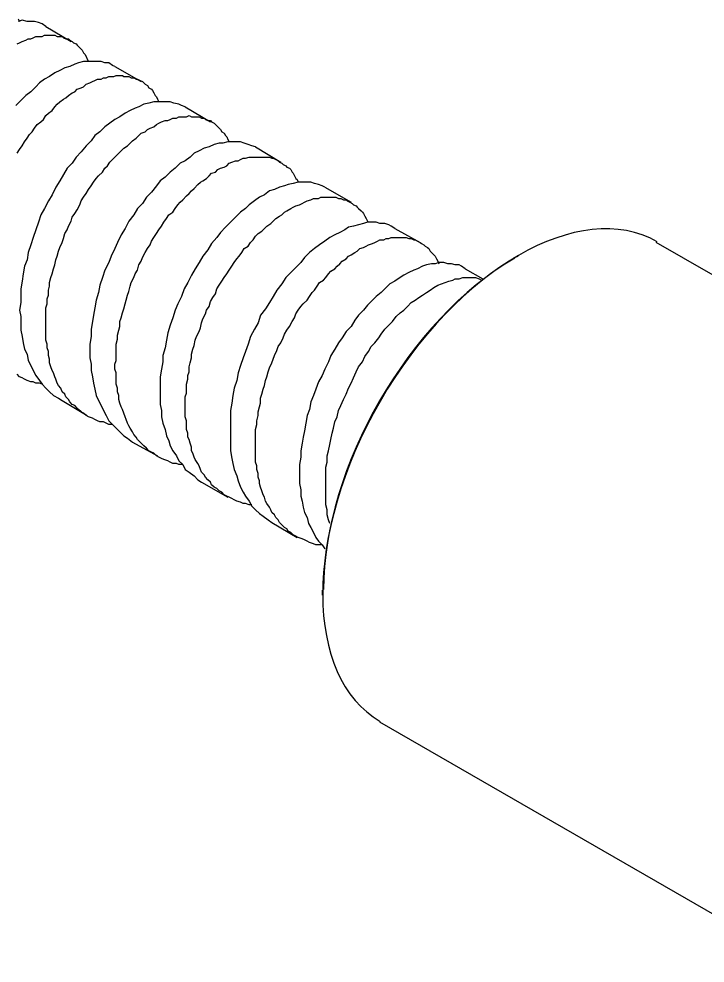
# Model space of a CAD drawing. Extents: x 23 to 317, y -101 to 289.
# Drawn here: x 110.6 to 118.8, y 59.6 to 70.89 of the extents above; entities that cross this region are included whole.
import ezdxf

# ---------------------------------------------------------------- set-up
doc = ezdxf.new("R2010")
doc.units = 0
doc.layers.get('0').update_dxf_attribs({"linetype": 'CONTINUOUS'})

msp = doc.modelspace()

# ---------------------------------------------------------------- linework, layer by layer
at = {"color": 7}
for points in [[(110.587596, 70.886507), (110.602606, 70.856489)], [(110.917795, 70.796453), (110.872768, 70.826471), (110.827741, 70.84148), (110.782714, 70.856489), (110.737687, 70.856489), (110.69266, 70.856489), (110.632624, 70.871498), (110.587596, 70.856489)], [(110.917795, 70.796453), (111.217975, 70.616345)], [(110.572587, 70.586327), (110.602606, 70.601336), (110.632624, 70.616345), (110.677651, 70.631354), (110.707669, 70.646363), (110.737687, 70.646363), (110.767705, 70.661372), (110.797723, 70.676381), (110.84275, 70.676381), (110.872768, 70.676381), (110.902786, 70.69139), (110.932804, 70.69139), (110.962822, 70.69139), (110.99284, 70.69139), (111.022858, 70.69139), (111.052876, 70.676381), (111.082894, 70.676381), (111.112912, 70.676381), (111.127921, 70.661372), (111.157939, 70.646363), (111.187957, 70.646363), (111.202966, 70.631354), (111.232984, 70.616345), (111.247993, 70.601336), (111.278011, 70.586327), (111.29302, 70.571317), (111.323039, 70.541299), (111.338048, 70.52629), (111.353057, 70.511281), (111.368066, 70.481263), (111.383075, 70.466254), (111.398084, 70.436236), (111.413093, 70.406218), (111.428102, 70.3762)], [(111.743291, 70.316164), (111.713273, 70.331173), (111.668246, 70.361191), (111.623219, 70.361191), (111.578192, 70.3762), (111.518156, 70.3762), (111.473129, 70.3762), (111.413093, 70.3762), (111.368066, 70.3762), (111.308029, 70.361191), (111.263002, 70.346182), (111.202966, 70.316164), (111.14293, 70.301155), (111.082894, 70.271137), (111.022858, 70.241119), (110.962822, 70.196092), (110.902786, 70.166074), (110.84275, 70.121047), (110.797723, 70.07602), (110.737687, 70.015984), (110.677651, 69.970957), (110.617615, 69.910921), (110.557578, 69.850884)], [(110.572587, 69.280542), (110.602606, 69.325569), (110.632624, 69.370596), (110.662642, 69.415623), (110.69266, 69.46065), (110.722678, 69.505677), (110.752696, 69.535695), (110.782714, 69.580722), (110.812732, 69.625749), (110.857759, 69.655767), (110.887777, 69.685785), (110.917795, 69.730812), (110.947813, 69.76083), (110.99284, 69.790848), (111.022858, 69.835875), (111.052876, 69.865894), (111.082894, 69.895912), (111.127921, 69.92593), (111.157939, 69.940939), (111.187957, 69.970957), (111.232984, 70.000975), (111.263002, 70.015984), (111.29302, 70.046002), (111.338048, 70.061011), (111.368066, 70.07602), (111.398084, 70.106038), (111.443111, 70.121047), (111.473129, 70.136056), (111.503147, 70.151065), (111.533165, 70.166074), (111.578192, 70.166074), (111.60821, 70.181083), (111.638228, 70.181083), (111.668246, 70.196092), (111.698264, 70.196092), (111.728282, 70.196092), (111.7583, 70.211101), (111.803327, 70.211101), (111.833345, 70.211101), (111.848354, 70.196092), (111.878372, 70.196092), (111.90839, 70.196092), (111.938408, 70.181083), (111.968426, 70.181083), (111.998444, 70.166074), (112.013453, 70.166074), (112.043472, 70.151065), (112.07349, 70.136056), (112.088499, 70.121047), (112.103508, 70.106038), (112.133526, 70.091029), (112.148535, 70.061011), (112.178553, 70.046002), (112.193562, 70.030993), (112.208571, 70.000975), (112.22358, 69.970957), (112.238589, 69.955948), (112.253598, 69.92593), (112.268607, 69.895912)], [(111.743291, 70.316164), (112.058481, 70.136056)], [(112.583796, 69.835875), (112.538769, 69.850884), (112.508751, 69.865894), (112.448715, 69.880903), (112.403688, 69.895912), (112.358661, 69.895912), (112.313634, 69.895912), (112.253598, 69.895912), (112.208571, 69.895912), (112.148535, 69.880903), (112.088499, 69.865894), (112.028462, 69.835875), (111.983435, 69.820866), (111.923399, 69.790848), (111.863363, 69.76083), (111.803327, 69.715803), (111.743291, 69.685785), (111.683255, 69.640758), (111.623219, 69.595731), (111.563183, 69.535695), (111.503147, 69.490668), (111.45812, 69.430632), (111.398084, 69.370596), (111.338048, 69.295551), (111.278011, 69.235515), (111.232984, 69.16047), (111.172948, 69.100433), (111.127921, 69.025388), (111.082894, 68.950343), (111.037867, 68.875298), (110.99284, 68.785244), (110.947813, 68.710199), (110.902786, 68.620145), (110.857759, 68.5451), (110.827741, 68.455046), (110.797723, 68.364991), (110.767705, 68.274937), (110.737687, 68.184883), (110.707669, 68.094829), (110.69266, 68.004775), (110.662642, 67.92973), (110.647633, 67.839676), (110.632624, 67.749622), (110.617615, 67.659567), (110.617615, 67.569513), (110.617615, 67.494468), (110.602606, 67.404414), (110.617615, 67.329369), (110.617615, 67.239315), (110.617615, 67.16427), (110.632624, 67.089225), (110.647633, 67.01418), (110.662642, 66.939134), (110.69266, 66.879098), (110.707669, 66.804053), (110.737687, 66.744017), (110.767705, 66.683981), (110.797723, 66.623945), (110.84275, 66.563909), (110.872768, 66.518882), (110.917795, 66.473855), (110.962822, 66.428828), (111.007849, 66.383801), (111.067885, 66.353783), (111.112912, 66.323765)], [(112.583796, 69.835875), (112.883977, 69.655767)], [(111.713273, 66.038593), (111.668246, 66.038593), (111.638228, 66.053602), (111.60821, 66.068611), (111.563183, 66.068611), (111.533165, 66.08362), (111.503147, 66.098629), (111.473129, 66.113638), (111.428102, 66.128647), (111.398084, 66.143656), (111.368066, 66.173674), (111.338048, 66.188683), (111.308029, 66.218701), (111.29302, 66.23371), (111.263002, 66.263728), (111.232984, 66.278738), (111.202966, 66.308756), (111.187957, 66.338774), (111.157939, 66.368792), (111.14293, 66.39881), (111.112912, 66.428828), (111.097903, 66.473855), (111.067885, 66.503873), (111.052876, 66.533891), (111.037867, 66.578918), (111.022858, 66.608936), (111.007849, 66.653963), (110.99284, 66.683981), (110.977831, 66.729008), (110.962822, 66.774035), (110.962822, 66.819062), (110.947813, 66.864089), (110.947813, 66.909116), (110.932804, 66.954143), (110.932804, 66.999171), (110.917795, 67.044198), (110.917795, 67.089225), (110.917795, 67.134252), (110.917795, 67.179279), (110.917795, 67.224306), (110.917795, 67.284342), (110.917795, 67.329369), (110.917795, 67.374396), (110.917795, 67.434432), (110.932804, 67.479459), (110.932804, 67.539495), (110.947813, 67.584522), (110.947813, 67.644558), (110.962822, 67.689585), (110.962822, 67.734613), (110.977831, 67.794649), (110.99284, 67.839676), (111.007849, 67.899712), (111.022858, 67.944739), (111.037867, 68.004775), (111.052876, 68.049802), (111.067885, 68.109838), (111.082894, 68.154865), (111.112912, 68.214901), (111.127921, 68.259928), (111.14293, 68.319964), (111.172948, 68.364991), (111.187957, 68.410018), (111.217975, 68.470055), (111.232984, 68.515082), (111.263002, 68.560109), (111.29302, 68.605136), (111.323039, 68.665172), (111.338048, 68.710199), (111.368066, 68.755226), (111.398084, 68.800253), (111.428102, 68.84528), (111.45812, 68.890307), (111.488138, 68.935334), (111.518156, 68.980361), (111.548174, 69.010379), (111.593201, 69.055406), (111.623219, 69.100433), (111.653237, 69.130451), (111.683255, 69.175479), (111.713273, 69.205497), (111.7583, 69.250524), (111.788318, 69.280542), (111.818336, 69.31056), (111.848354, 69.340578), (111.893381, 69.370596), (111.923399, 69.400614), (111.953417, 69.430632), (111.998444, 69.46065), (112.028462, 69.490668), (112.058481, 69.520686), (112.103508, 69.535695), (112.133526, 69.565713), (112.163544, 69.580722), (112.208571, 69.595731), (112.238589, 69.625749), (112.268607, 69.640758), (112.298625, 69.655767), (112.343652, 69.670776), (112.37367, 69.670776), (112.403688, 69.685785), (112.433706, 69.700794), (112.478733, 69.700794), (112.508751, 69.715803), (112.538769, 69.715803), (112.568787, 69.715803), (112.598805, 69.715803), (112.628823, 69.730812), (112.658841, 69.715803), (112.688859, 69.715803), (112.718877, 69.715803), (112.748895, 69.715803), (112.778914, 69.700794), (112.808932, 69.700794), (112.823941, 69.685785), (112.853959, 69.670776), (112.883977, 69.670776), (112.898986, 69.655767), (112.929004, 69.640758), (112.944013, 69.625749), (112.974031, 69.595731), (112.98904, 69.580722), (113.004049, 69.565713), (113.019058, 69.535695), (113.049076, 69.520686), (113.064085, 69.490668), (113.079094, 69.475659), (113.094103, 69.445641), (113.109112, 69.415623)], [(113.424301, 69.355587), (113.379274, 69.370596), (113.334247, 69.385605), (113.28922, 69.400614), (113.244193, 69.415623), (113.199166, 69.415623), (113.13913, 69.415623), (113.094103, 69.415623), (113.034067, 69.400614), (112.98904, 69.400614), (112.929004, 69.385605), (112.868968, 69.355587), (112.808932, 69.340578), (112.748895, 69.31056), (112.688859, 69.280542), (112.643832, 69.235515), (112.583796, 69.190488), (112.52376, 69.16047), (112.463724, 69.100433), (112.403688, 69.055406), (112.343652, 68.99537), (112.283616, 68.950343), (112.238589, 68.890307), (112.178553, 68.815262), (112.118517, 68.755226), (112.07349, 68.680181), (112.013453, 68.620145), (111.968426, 68.5451), (111.90839, 68.470055), (111.863363, 68.38), (111.818336, 68.304955), (111.773309, 68.214901), (111.743291, 68.139856), (111.698264, 68.049802), (111.668246, 67.974757), (111.623219, 67.884703), (111.593201, 67.794649), (111.563183, 67.704595), (111.548174, 67.61454), (111.518156, 67.524486), (111.503147, 67.434432), (111.488138, 67.344378), (111.473129, 67.269333), (111.45812, 67.179279), (111.45812, 67.089225), (111.443111, 66.999171), (111.443111, 66.924125), (111.443111, 66.834071), (111.45812, 66.759026), (111.45812, 66.683981), (111.473129, 66.608936), (111.488138, 66.533891), (111.503147, 66.458846), (111.518156, 66.383801), (111.548174, 66.323765), (111.578192, 66.263728), (111.60821, 66.203692), (111.638228, 66.143656), (111.668246, 66.08362), (111.713273, 66.038593), (111.7583, 65.993566), (111.803327, 65.948539), (111.848354, 65.903512), (111.893381, 65.873494), (111.953417, 65.828467)], [(113.424301, 69.355587), (113.724482, 69.175479)], [(112.553778, 65.558305), (112.508751, 65.558305), (112.478733, 65.573314), (112.433706, 65.573314), (112.403688, 65.588323), (112.37367, 65.603332), (112.328643, 65.618341), (112.298625, 65.63335), (112.268607, 65.648359), (112.238589, 65.663368), (112.208571, 65.693386), (112.178553, 65.708395), (112.148535, 65.723404), (112.118517, 65.753422), (112.088499, 65.78344), (112.07349, 65.798449), (112.043472, 65.828467), (112.013453, 65.858485), (111.998444, 65.888503), (111.968426, 65.918521), (111.953417, 65.948539), (111.923399, 65.993566), (111.90839, 66.023584), (111.893381, 66.053602), (111.878372, 66.098629), (111.863363, 66.128647), (111.848354, 66.173674), (111.833345, 66.218701), (111.818336, 66.248719), (111.803327, 66.293747), (111.788318, 66.338774), (111.788318, 66.383801), (111.773309, 66.428828), (111.773309, 66.473855), (111.7583, 66.518882), (111.7583, 66.563909), (111.7583, 66.608936), (111.7583, 66.653963), (111.743291, 66.69899), (111.743291, 66.759026), (111.7583, 66.804053), (111.7583, 66.84908), (111.7583, 66.909116), (111.7583, 66.954143), (111.7583, 66.999171), (111.773309, 67.059207), (111.773309, 67.104234), (111.788318, 67.16427), (111.803327, 67.209297), (111.803327, 67.269333), (111.818336, 67.31436), (111.833345, 67.374396), (111.848354, 67.419423), (111.863363, 67.479459), (111.878372, 67.524486), (111.893381, 67.584522), (111.90839, 67.629549), (111.923399, 67.689585), (111.938408, 67.734613), (111.968426, 67.794649), (111.983435, 67.839676), (112.013453, 67.884703), (112.028462, 67.944739), (112.058481, 67.989766), (112.07349, 68.034793), (112.103508, 68.094829), (112.133526, 68.139856), (112.163544, 68.184883), (112.178553, 68.22991), (112.208571, 68.274937), (112.238589, 68.319964), (112.268607, 68.364991), (112.298625, 68.410018), (112.328643, 68.455046), (112.358661, 68.500073), (112.388679, 68.5451), (112.433706, 68.575118), (112.463724, 68.620145), (112.493742, 68.665172), (112.52376, 68.69519), (112.553778, 68.725208), (112.598805, 68.770235), (112.628823, 68.800253), (112.658841, 68.830271), (112.688859, 68.860289), (112.733886, 68.905316), (112.763905, 68.935334), (112.793923, 68.950343), (112.83895, 68.980361), (112.868968, 69.010379), (112.898986, 69.040397), (112.944013, 69.055406), (112.974031, 69.085424), (113.004049, 69.100433), (113.049076, 69.115442), (113.079094, 69.130451), (113.109112, 69.16047), (113.13913, 69.175479), (113.184157, 69.190488), (113.214175, 69.190488), (113.244193, 69.205497), (113.274211, 69.220506), (113.304229, 69.220506), (113.349256, 69.235515), (113.379274, 69.235515), (113.409292, 69.235515), (113.43931, 69.235515), (113.469328, 69.235515), (113.499347, 69.235515), (113.529365, 69.235515), (113.559383, 69.235515), (113.589401, 69.235515), (113.619419, 69.220506), (113.634428, 69.220506), (113.664446, 69.205497), (113.694464, 69.190488), (113.709473, 69.175479), (113.739491, 69.16047), (113.7545, 69.145461), (113.784518, 69.130451), (113.799527, 69.115442), (113.829545, 69.100433), (113.844554, 69.085424), (113.859563, 69.055406), (113.874572, 69.040397), (113.889581, 69.010379), (113.90459, 68.980361), (113.919599, 68.965352), (113.934608, 68.935334)], [(114.249798, 68.875298), (114.21978, 68.890307), (114.174752, 68.905316), (114.129725, 68.920325), (114.084698, 68.935334), (114.024662, 68.935334), (113.979635, 68.935334), (113.934608, 68.935334), (113.874572, 68.920325), (113.814536, 68.905316), (113.769509, 68.890307), (113.709473, 68.875298), (113.649437, 68.84528), (113.589401, 68.830271), (113.529365, 68.785244), (113.469328, 68.755226), (113.409292, 68.710199), (113.349256, 68.665172), (113.304229, 68.620145), (113.244193, 68.575118), (113.184157, 68.515082), (113.124121, 68.455046), (113.064085, 68.395009), (113.004049, 68.334973), (112.959022, 68.274937), (112.898986, 68.199892), (112.853959, 68.124847), (112.793923, 68.049802), (112.748895, 67.974757), (112.703868, 67.899712), (112.658841, 67.824667), (112.613814, 67.734613), (112.568787, 67.659567), (112.538769, 67.569513), (112.493742, 67.479459), (112.463724, 67.404414), (112.433706, 67.31436), (112.403688, 67.224306), (112.37367, 67.134252), (112.358661, 67.044198), (112.343652, 66.954143), (112.313634, 66.864089), (112.313634, 66.789044), (112.298625, 66.69899), (112.283616, 66.608936), (112.283616, 66.518882), (112.283616, 66.443837), (112.283616, 66.353783), (112.283616, 66.278738), (112.298625, 66.203692), (112.298625, 66.128647), (112.313634, 66.053602), (112.343652, 65.978557), (112.358661, 65.903512), (112.388679, 65.843476), (112.403688, 65.78344), (112.433706, 65.723404), (112.478733, 65.663368), (112.508751, 65.603332), (112.553778, 65.558305), (112.583796, 65.498268), (112.628823, 65.46825), (112.688859, 65.423223), (112.733886, 65.378196), (112.778914, 65.348178)], [(114.249798, 68.875298), (114.564987, 68.69519)], [(113.379274, 65.078016), (113.349256, 65.078016), (113.304229, 65.093025), (113.274211, 65.093025), (113.244193, 65.108034), (113.199166, 65.123043), (113.169148, 65.138052), (113.13913, 65.153061), (113.109112, 65.16807), (113.079094, 65.183079), (113.049076, 65.198088), (113.019058, 65.228106), (112.98904, 65.243115), (112.959022, 65.273133), (112.929004, 65.288142), (112.898986, 65.31816), (112.883977, 65.348178), (112.853959, 65.378196), (112.823941, 65.408214), (112.808932, 65.438232), (112.778914, 65.46825), (112.763905, 65.498268), (112.748895, 65.543295), (112.733886, 65.573314), (112.703868, 65.618341), (112.688859, 65.648359), (112.67385, 65.693386), (112.658841, 65.723404), (112.658841, 65.768431), (112.643832, 65.813458), (112.628823, 65.858485), (112.613814, 65.888503), (112.613814, 65.93353), (112.598805, 65.978557), (112.598805, 66.023584), (112.598805, 66.08362), (112.583796, 66.128647), (112.583796, 66.173674), (112.583796, 66.218701), (112.583796, 66.263728), (112.583796, 66.323765), (112.583796, 66.368792), (112.598805, 66.413819), (112.598805, 66.473855), (112.598805, 66.518882), (112.613814, 66.578918), (112.613814, 66.623945), (112.628823, 66.668972), (112.628823, 66.729008), (112.643832, 66.774035), (112.658841, 66.834071), (112.658841, 66.879098), (112.67385, 66.939134), (112.688859, 66.984161), (112.703868, 67.044198), (112.718877, 67.089225), (112.748895, 67.149261), (112.763905, 67.194288), (112.778914, 67.254324), (112.793923, 67.299351), (112.823941, 67.359387), (112.83895, 67.404414), (112.868968, 67.449441), (112.883977, 67.509477), (112.913995, 67.554504), (112.944013, 67.599531), (112.959022, 67.659567), (112.98904, 67.704595), (113.019058, 67.749622), (113.049076, 67.794649), (113.079094, 67.839676), (113.109112, 67.884703), (113.13913, 67.92973), (113.169148, 67.974757), (113.199166, 68.019784), (113.229184, 68.049802), (113.259202, 68.094829), (113.28922, 68.139856), (113.334247, 68.169874), (113.364265, 68.214901), (113.394283, 68.244919), (113.424301, 68.289946), (113.454319, 68.319964), (113.499347, 68.349982), (113.529365, 68.38), (113.559383, 68.410018), (113.60441, 68.440037), (113.634428, 68.470055), (113.664446, 68.500073), (113.709473, 68.530091), (113.739491, 68.5451), (113.769509, 68.575118), (113.799527, 68.590127), (113.844554, 68.620145), (113.874572, 68.635154), (113.90459, 68.650163), (113.949617, 68.665172), (113.979635, 68.680181), (114.009653, 68.69519), (114.039671, 68.710199), (114.084698, 68.725208), (114.114716, 68.740217), (114.144734, 68.740217), (114.174752, 68.740217), (114.204771, 68.755226), (114.234789, 68.755226), (114.279816, 68.755226), (114.309834, 68.755226), (114.339852, 68.755226), (114.36987, 68.755226), (114.384879, 68.755226), (114.414897, 68.740217), (114.444915, 68.740217), (114.474933, 68.725208), (114.504951, 68.725208), (114.51996, 68.710199), (114.549978, 68.69519), (114.579996, 68.680181), (114.595005, 68.665172), (114.625023, 68.650163), (114.640032, 68.635154), (114.655041, 68.620145), (114.685059, 68.590127), (114.700068, 68.575118), (114.715077, 68.560109), (114.730086, 68.530091), (114.745095, 68.500073), (114.760104, 68.470055), (114.775113, 68.455046)], [(115.090303, 68.38), (115.045276, 68.410018), (115.015258, 68.425028), (114.970231, 68.440037), (114.910194, 68.440037), (114.865167, 68.455046), (114.82014, 68.455046), (114.760104, 68.455046), (114.715077, 68.440037), (114.655041, 68.425028), (114.595005, 68.410018), (114.534969, 68.395009), (114.489942, 68.364991), (114.429906, 68.334973), (114.36987, 68.304955), (114.309834, 68.274937), (114.249798, 68.22991), (114.189761, 68.184883), (114.129725, 68.139856), (114.069689, 68.094829), (114.009653, 68.034793), (113.964626, 67.974757), (113.90459, 67.914721), (113.844554, 67.854685), (113.784518, 67.794649), (113.739491, 67.719604), (113.679455, 67.644558), (113.634428, 67.569513), (113.589401, 67.494468), (113.544374, 67.419423), (113.484338, 67.344378), (113.454319, 67.254324), (113.409292, 67.179279), (113.364265, 67.089225), (113.334247, 66.999171), (113.304229, 66.909116), (113.274211, 66.834071), (113.244193, 66.744017), (113.214175, 66.653963), (113.199166, 66.563909), (113.169148, 66.473855), (113.154139, 66.383801), (113.13913, 66.293747), (113.124121, 66.203692), (113.124121, 66.128647), (113.124121, 66.038593), (113.124121, 65.963548), (113.124121, 65.873494), (113.124121, 65.798449), (113.124121, 65.723404), (113.13913, 65.63335), (113.154139, 65.573314), (113.169148, 65.498268), (113.199166, 65.423223), (113.214175, 65.363187), (113.244193, 65.288142), (113.274211, 65.228106), (113.304229, 65.183079), (113.349256, 65.123043), (113.379274, 65.063007), (113.424301, 65.01798), (113.469328, 64.972953), (113.514356, 64.942935), (113.574392, 64.897908), (113.619419, 64.86789)], [(115.090303, 68.38), (115.390483, 68.214901)], [(114.21978, 64.597727), (114.174752, 64.597727), (114.144734, 64.597727), (114.114716, 64.612736), (114.069689, 64.627745), (114.039671, 64.642754), (114.009653, 64.657763), (113.979635, 64.672772), (113.934608, 64.687781), (113.90459, 64.70279), (113.874572, 64.717799), (113.844554, 64.747817), (113.814536, 64.762826), (113.799527, 64.792844), (113.769509, 64.807853), (113.739491, 64.837872), (113.709473, 64.86789), (113.694464, 64.897908), (113.664446, 64.927926), (113.649437, 64.957944), (113.619419, 64.987962), (113.60441, 65.01798), (113.589401, 65.047998), (113.559383, 65.093025), (113.544374, 65.123043), (113.529365, 65.16807), (113.514356, 65.198088), (113.499347, 65.243115), (113.484338, 65.288142), (113.469328, 65.333169), (113.469328, 65.363187), (113.454319, 65.408214), (113.454319, 65.453241), (113.43931, 65.498268), (113.43931, 65.543295), (113.424301, 65.588323), (113.424301, 65.63335), (113.424301, 65.693386), (113.424301, 65.738413), (113.424301, 65.78344), (113.424301, 65.828467), (113.424301, 65.888503), (113.424301, 65.93353), (113.424301, 65.978557), (113.43931, 66.038593), (113.43931, 66.08362), (113.454319, 66.143656), (113.454319, 66.188683), (113.469328, 66.248719), (113.484338, 66.293747), (113.484338, 66.353783), (113.499347, 66.39881), (113.514356, 66.458846), (113.529365, 66.503873), (113.544374, 66.563909), (113.559383, 66.608936), (113.574392, 66.668972), (113.589401, 66.713999), (113.619419, 66.774035), (113.634428, 66.819062), (113.649437, 66.864089), (113.679455, 66.924125), (113.694464, 66.969152), (113.724482, 67.01418), (113.7545, 67.074216), (113.769509, 67.119243), (113.799527, 67.16427), (113.829545, 67.209297), (113.859563, 67.269333), (113.889581, 67.31436), (113.90459, 67.359387), (113.934608, 67.404414), (113.964626, 67.449441), (113.994644, 67.479459), (114.039671, 67.524486), (114.069689, 67.569513), (114.099707, 67.61454), (114.129725, 67.644558), (114.159743, 67.689585), (114.189761, 67.734613), (114.234789, 67.764631), (114.264807, 67.794649), (114.294825, 67.839676), (114.324843, 67.869694), (114.36987, 67.899712), (114.399888, 67.92973), (114.429906, 67.959748), (114.459924, 67.989766), (114.504951, 68.019784), (114.534969, 68.049802), (114.564987, 68.064811), (114.610014, 68.094829), (114.640032, 68.109838), (114.67005, 68.139856), (114.715077, 68.154865), (114.745095, 68.169874), (114.775113, 68.184883), (114.82014, 68.199892), (114.850158, 68.214901), (114.880176, 68.22991), (114.910194, 68.244919), (114.955222, 68.244919), (114.98524, 68.259928), (115.015258, 68.259928), (115.045276, 68.274937), (115.075294, 68.274937), (115.105312, 68.274937), (115.13533, 68.274937), (115.165348, 68.274937), (115.195366, 68.274937), (115.225384, 68.274937), (115.255402, 68.259928), (115.28542, 68.259928), (115.315438, 68.244919), (115.330447, 68.244919), (115.360465, 68.22991), (115.390483, 68.214901), (115.405492, 68.199892), (115.43551, 68.184883), (115.450519, 68.169874), (115.480537, 68.154865), (115.495546, 68.139856), (115.510555, 68.109838), (115.525564, 68.094829), (115.555582, 68.064811), (115.570591, 68.049802), (115.5856, 68.019784), (115.600609, 67.989766), (115.615618, 67.959748)], [(121.589209, 66.278738), (118.212179, 68.214901)], [(115.930808, 67.899712), (115.885781, 67.92973), (115.855763, 67.944739), (115.810736, 67.944739), (115.765709, 67.959748), (115.720682, 67.959748), (115.675655, 67.974757), (115.615618, 67.974757), (115.570591, 67.959748), (115.525564, 67.959748), (115.465528, 67.944739), (115.420501, 67.92973), (115.360465, 67.899712), (115.315438, 67.884703), (115.255402, 67.854685), (115.195366, 67.824667), (115.150339, 67.794649), (115.090303, 67.749622), (115.030267, 67.719604), (114.98524, 67.674576), (114.925204, 67.61454), (114.865167, 67.569513), (114.82014, 67.524486), (114.760104, 67.46445), (114.715077, 67.404414), (114.655041, 67.344378), (114.610014, 67.284342), (114.564987, 67.209297), (114.504951, 67.149261), (114.459924, 67.074216), (114.414897, 67.01418), (114.36987, 66.939134), (114.324843, 66.864089), (114.294825, 66.789044), (114.249798, 66.69899), (114.21978, 66.623945), (114.174752, 66.5489), (114.144734, 66.458846), (114.114716, 66.383801), (114.084698, 66.308756), (114.069689, 66.218701), (114.039671, 66.143656), (114.024662, 66.053602), (114.009653, 65.963548), (113.994644, 65.888503), (113.979635, 65.813458), (113.964626, 65.723404), (113.964626, 65.648359), (113.949617, 65.558305), (113.949617, 65.483259), (113.949617, 65.408214), (113.949617, 65.333169), (113.964626, 65.258124), (113.964626, 65.183079), (113.979635, 65.123043), (113.994644, 65.047998), (114.009653, 64.987962), (114.039671, 64.927926), (114.05468, 64.852881), (114.084698, 64.807853), (114.114716, 64.747817), (114.144734, 64.687781), (114.174752, 64.642754), (114.21978, 64.597727), (114.249798, 64.5527)], [(116.51616, 68.034793), (116.561187, 68.049802)], [(115.930808, 67.899712), (116.140934, 67.77964)], [(114.309834, 64.852881), (114.294825, 64.897908), (114.279816, 64.957944), (114.279816, 65.01798), (114.264807, 65.078016), (114.264807, 65.138052), (114.264807, 65.198088), (114.264807, 65.258124), (114.264807, 65.333169), (114.264807, 65.393205), (114.264807, 65.453241), (114.264807, 65.528286), (114.279816, 65.588323), (114.279816, 65.663368), (114.294825, 65.723404), (114.309834, 65.798449), (114.324843, 65.858485), (114.339852, 65.93353), (114.354861, 65.993566), (114.36987, 66.068611), (114.399888, 66.128647), (114.414897, 66.203692), (114.444915, 66.263728), (114.474933, 66.338774), (114.504951, 66.39881), (114.534969, 66.473855), (114.564987, 66.533891), (114.595005, 66.593927), (114.625023, 66.668972), (114.655041, 66.729008), (114.700068, 66.789044), (114.730086, 66.84908), (114.775113, 66.909116), (114.805131, 66.969152), (114.850158, 67.01418), (114.895185, 67.074216), (114.925204, 67.119243), (114.970231, 67.179279), (115.015258, 67.224306), (115.060285, 67.269333), (115.105312, 67.329369), (115.150339, 67.374396), (115.195366, 67.404414), (115.240393, 67.449441), (115.28542, 67.494468), (115.330447, 67.524486), (115.375474, 67.554504), (115.420501, 67.584522), (115.465528, 67.61454), (115.510555, 67.644558), (115.555582, 67.674576), (115.600609, 67.704595), (115.645637, 67.719604), (115.690664, 67.734613), (115.735691, 67.749622), (115.780718, 67.764631), (115.810736, 67.77964), (115.855763, 67.77964), (115.90079, 67.794649), (115.945817, 67.794649), (115.975835, 67.794649), (116.020862, 67.794649), (116.05088, 67.794649), (116.095907, 67.77964), (116.125925, 67.764631)], [(110.872768, 66.518882), (110.84275, 66.533891), (110.797723, 66.533891), (110.767705, 66.5489), (110.737687, 66.5489), (110.69266, 66.563909), (110.662642, 66.578918), (110.632624, 66.593927), (110.602606, 66.608936), (110.572587, 66.638954)], [(111.112912, 66.323765), (111.413093, 66.143656)], [(111.953417, 65.828467), (112.253598, 65.663368)], [(112.778914, 65.348178), (113.094103, 65.16807)], [(113.619419, 64.86789), (113.919599, 64.687781)], [(114.21978, 64.057402), (114.21978, 63.997366)], [(119.908198, 59.599723), (114.910194, 62.481455)]]:
    msp.add_lwpolyline(points, dxfattribs=at)
for points in [[(118.223337, 68.221833), (117.308036, 68.750241), (115.825229, 67.895381), (114.911394, 66.31245)], [(116.522832, 68.027037), (115.259319, 67.297966), (114.235412, 65.524371), (114.235872, 64.065601)], [(114.911394, 66.31245), (113.997558, 64.729519), (113.998746, 63.017941), (114.914046, 62.489533)]]:
    msp.add_open_spline(points, degree=3, dxfattribs=at)

doc.saveas('drawing.dxf')
